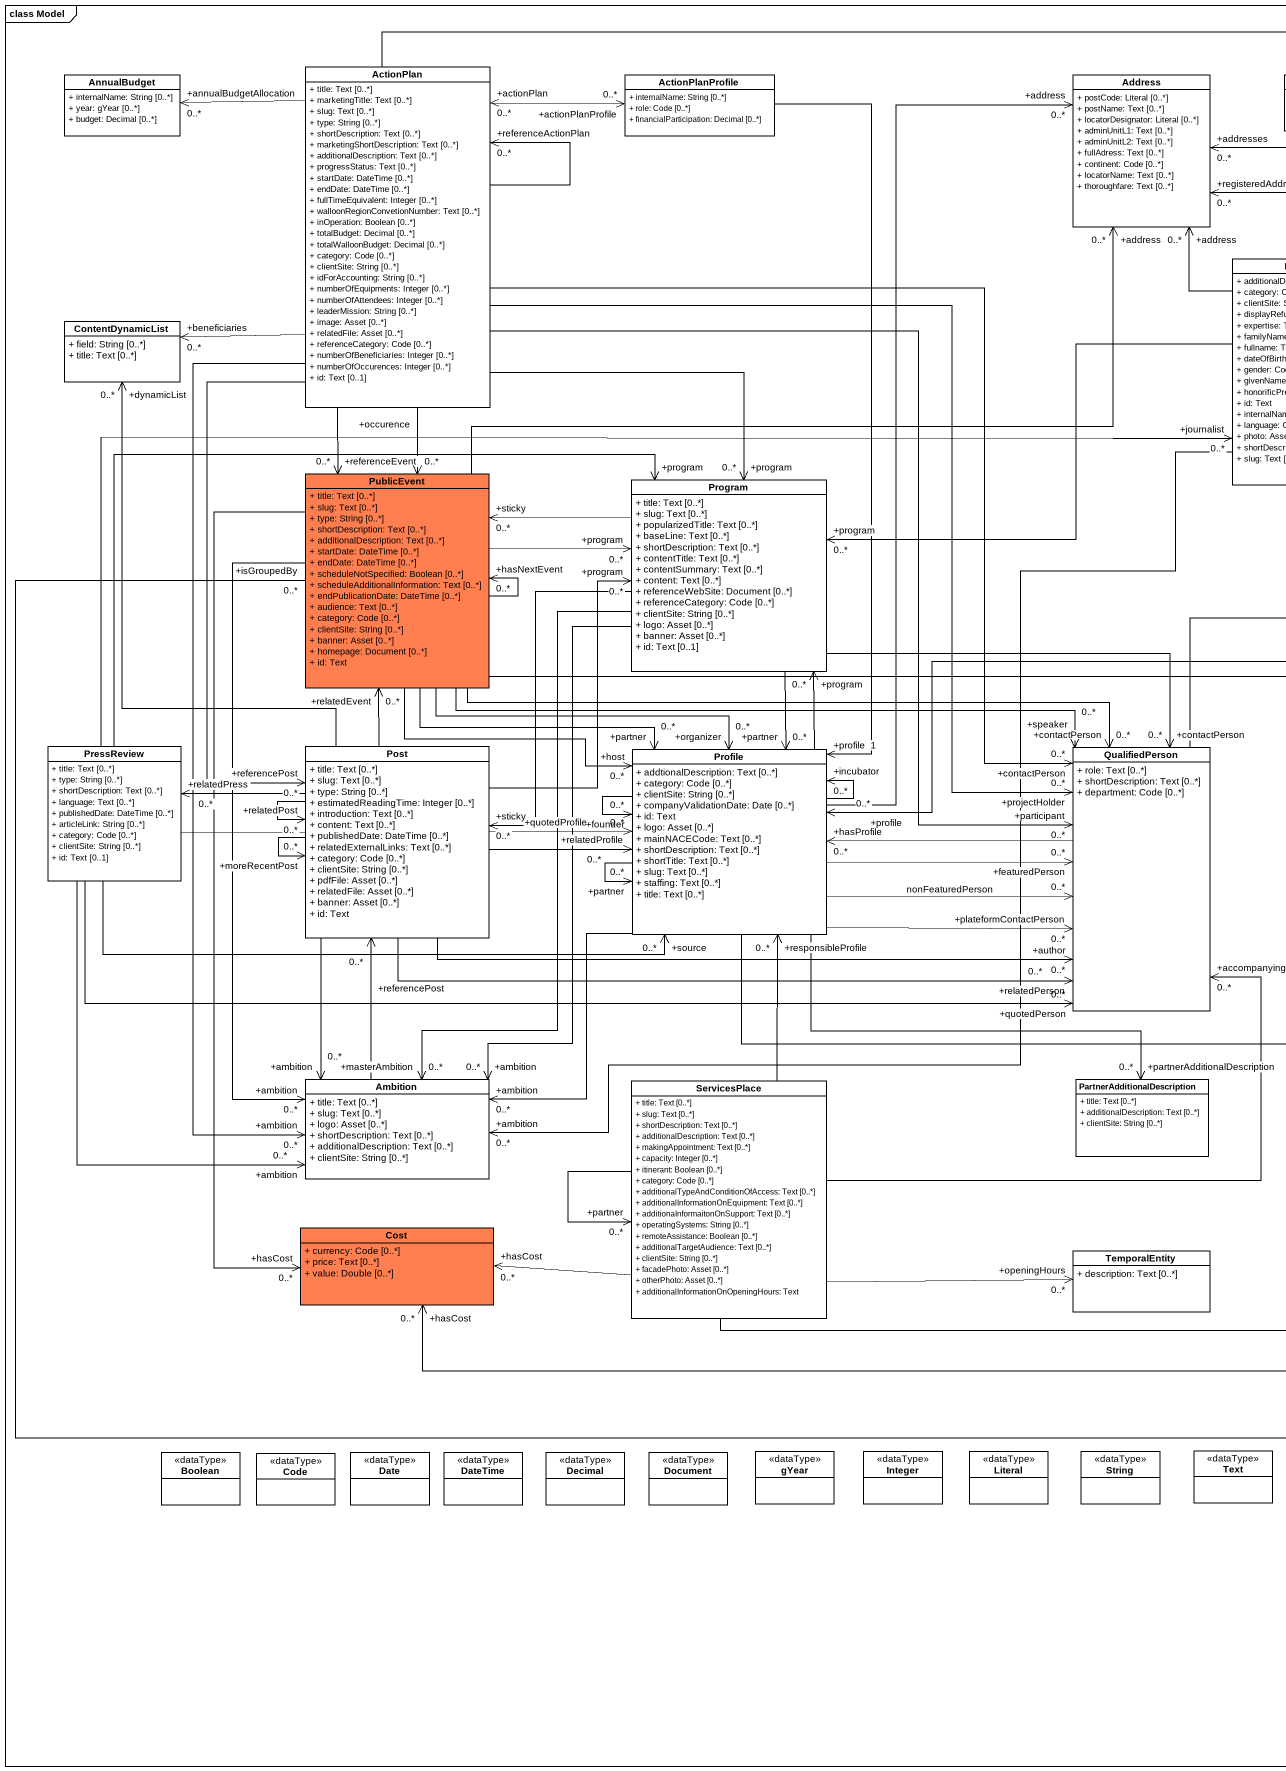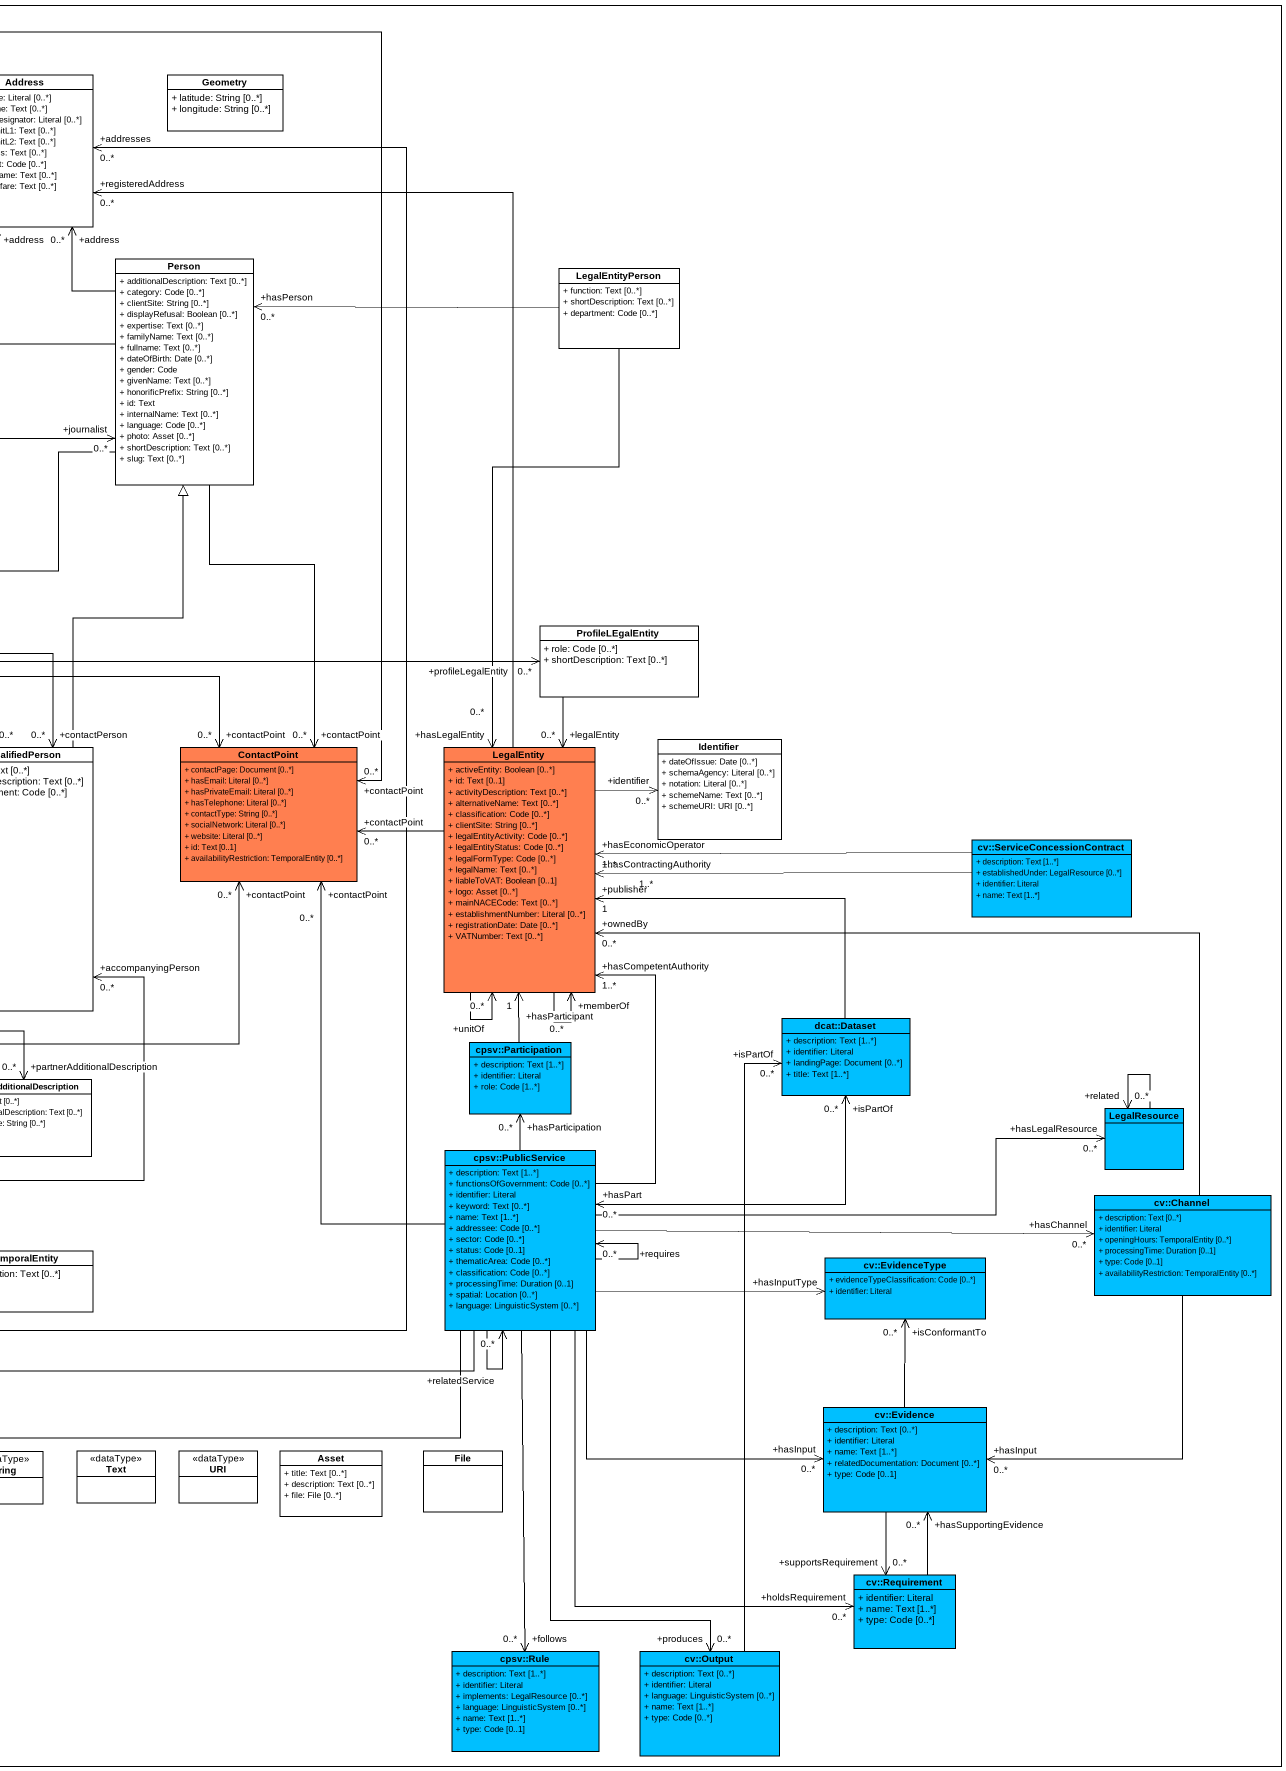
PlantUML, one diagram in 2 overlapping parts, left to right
@startuml
mainframe class Model
hide circle
hide empty members
skinparam classAttributeIconSize 0
class ActionPlan {
  + title: Text [0..*]
  + marketingTitle: Text [0..*]
  + slug: Text [0..*]
  + type: String [0..*]
  + shortDescription: Text [0..*]
  + marketingShortDescription: Text [0..*]
  + additionalDescription: Text [0..*]
  + progressStatus: Text [0..*]
  + startDate: DateTime [0..*]
  + endDate: DateTime [0..*]
  + fullTimeEquivalent: Integer [0..*]
  + walloonRegionConvetionNumber: Text [0..*]
  + inOperation: Boolean [0..*]
  + totalBudget: Decimal [0..*]
  + totalWalloonBudget: Decimal [0..*]
  + category: Code [0..*]
  + clientSite: String [0..*]
  + idForAccounting: String [0..*]
  + numberOfEquipments: Integer [0..*]
  + numberOfAttendees: Integer [0..*]
  + leaderMission: String [0..*]
  + image: Asset [0..*]
  + relatedFile: Asset [0..*]
  + referenceCategory: Code [0..*]
  + numberOfBeneficiaries: Integer [0..*]
  + numberOfOccurences: Integer [0..*]
  + id: Text [0..1]
}
class AnnualBudget {
  + internalName: String [0..*]
  + year: gYear [0..*]
  + budget: Decimal [0..*]
}
class ActionPlanProfile {
  + internalName: String [0..*]
  + role: Code [0..*]
  + financialParticipation: Decimal [0..*]
}
class Address {
  + postCode: Literal [0..*]
  + postName: Text [0..*]
  + locatorDesignator: Literal [0..*]
  + adminUnitL1: Text [0..*]
  + adminUnitL2: Text [0..*]
  + fullAdress: Text [0..*]
  + continent: Code [0..*]
  + locatorName: Text [0..*]
  + thoroughfare: Text [0..*]
}
class Geometry {
  + latitude: String [0..*]
  + longitude: String [0..*]
}
class "Person" as Person_ {
  + additionalDescription: Text [0..*]
  + category: Code [0..*]
  + clientSite: String [0..*]
  + displayRefusal: Boolean [0..*]
  + expertise: Text [0..*]
  + familyName: Text [0..*]
  + fullname: Text [0..*]
  + dateOfBirth: Date [0..*]
  + gender: Code
  + givenName: Text [0..*]
  + honorificPrefix: String [0..*]
  + id: Text
  + internalName: Text [0..*]
  + language: Code [0..*]
  + photo: Asset [0..*]
  + shortDescription: Text [0..*]
  + slug: Text [0..*]
}
class LegalEntityPerson {
  + function: Text [0..*]
  + shortDescription: Text [0..*]
  + department: Code [0..*]
}
class ContentDynamicList {
  + field: String [0..*]
  + title: Text [0..*]
}
class PublicEvent #FF7F50 {
  + title: Text [0..*]
  + slug: Text [0..*]
  + type: String [0..*]
  + shortDescription: Text [0..*]
  + additionalDescription: Text [0..*]
  + startDate: DateTime [0..*]
  + endDate: DateTime [0..*]
  + scheduleNotSpecified: Boolean [0..*]
  + scheduleAdditionalInformation: Text [0..*]
  + endPublicationDate: DateTime [0..*]
  + audience: Text [0..*]
  + category: Code [0..*]
  + clientSite: String [0..*]
  + banner: Asset [0..*]
  + homepage: Document [0..*]
  + id: Text
}
class Program {
  + title: Text [0..*]
  + slug: Text [0..*]
  + popularizedTitle: Text [0..*]
  + baseLine: Text [0..*]
  + shortDescription: Text [0..*]
  + contentTitle: Text [0..*]
  + contentSummary: Text [0..*]
  + content: Text [0..*]
  + referenceWebSite: Document [0..*]
  + referenceCategory: Code [0..*]
  + clientSite: String [0..*]
  + logo: Asset [0..*]
  + banner: Asset [0..*]
  + id: Text [0..1]
}
class ProfileLEgalEntity {
  + role: Code [0..*]
  + shortDescription: Text [0..*]
}
class Identifier {
  + dateOfIssue: Date [0..*]
  + schemaAgency: Literal [0..*]
  + notation: Literal [0..*]
  + schemeName: Text [0..*]
  + schemeURI: URI [0..*]
}
class PressReview {
  + title: Text [0..*]
  + type: String [0..*]
  + shortDescription: Text [0..*]
  + language: Text [0..*]
  + publishedDate: DateTime [0..*]
  + articleLink: String [0..*]
  + category: Code [0..*]
  + clientSite: String [0..*]
  + id: Text [0..1]
}
class Post {
  + title: Text [0..*]
  + slug: Text [0..*]
  + type: String [0..*]
  + estimatedReadingTime: Integer [0..*]
  + introduction: Text [0..*]
  + content: Text [0..*]
  + publishedDate: DateTime [0..*]
  + relatedExternalLinks: Text [0..*]
  + category: Code [0..*]
  + clientSite: String [0..*]
  + pdfFile: Asset [0..*]
  + relatedFile: Asset [0..*]
  + banner: Asset [0..*]
  + id: Text
}
class Profile {
  + addtionalDescription: Text [0..*]
  + category: Code [0..*]
  + clientSite: String [0..*]
  + companyValidationDate: Date [0..*]
  + id: Text
  + logo: Asset [0..*]
  + mainNACECode: Text [0..*]
  + shortDescription: Text [0..*]
  + shortTitle: Text [0..*]
  + slug: Text [0..*]
  + staffing: Text [0..*]
  + title: Text [0..*]
}
class QualifiedPerson {
  + role: Text [0..*]
  + shortDescription: Text [0..*]
  + department: Code [0..*]
}
class ContactPoint #FF7F50 {
  + contactPage: Document [0..*]
  + hasEmail: Literal [0..*]
  + hasPrivateEmail: Literal [0..*]
  + hasTelephone: Literal [0..*]
  + contactType: String [0..*]
  + socialNetwork: Literal [0..*]
  + website: Literal [0..*]
  + id: Text [0..1]
  + availabilityRestriction: TemporalEntity [0..*]
}
class LegalEntity #FF7F50 {
  + activeEntity: Boolean [0..*]
  + id: Text [0..1]
  + activityDescription: Text [0..*]
  + alternativeName: Text [0..*]
  + classification: Code [0..*]
  + clientSite: String [0..*]
  + legalEntityActivity: Code [0..*]
  + legalEntityStatus: Code [0..*]
  + legalFormType: Code [0..*]
  + legalName: Text [0..*]
  + liableToVAT: Boolean [0..1]
  + logo: Asset [0..*]
  + mainNACECode: Text [0..*]
  + establishmentNumber: Literal [0..*]
  + registrationDate: Date [0..*]
  + VATNumber: Text [0..*]
}
class "cv::ServiceConcessionContract" as cv_ServiceConcessionContract #00BFFF {
  + description: Text [1..*]
  + establishedUnder: LegalResource [0..*]
  + identifier: Literal
  + name: Text [1..*]
}
class "dcat::Dataset" as dcat_Dataset #00BFFF {
  + description: Text [1..*]
  + identifier: Literal
  + landingPage: Document [0..*]
  + title: Text [1..*]
}
class "cpsv::Participation" as cpsv_Participation #00BFFF {
  + description: Text [1..*]
  + identifier: Literal
  + role: Code [1..*]
}
class Ambition {
  + title: Text [0..*]
  + slug: Text [0..*]
  + logo: Asset [0..*]
  + shortDescription: Text [0..*]
  + additionalDescription: Text [0..*]
  + clientSite: String [0..*]
}
class ServicesPlace {
  + title: Text [0..*]
  + slug: Text [0..*]
  + shortDescription: Text [0..*]
  + additionalDescription: Text [0..*]
  + makingAppointment: Text [0..*]
  + capacity: Integer [0..*]
  + itinerant: Boolean [0..*]
  + category: Code [0..*]
  + additionalTypeAndConditionOfAccess: Text [0..*]
  + additionalInformationOnEquipment: Text [0..*]
  + additionaInformaitonOnSupport: Text [0..*]
  + operatingSystems: String [0..*]
  + remoteAssistance: Boolean [0..*]
  + additionalTargetAudience: Text [0..*]
  + clientSite: String [0..*]
  + facadePhoto: Asset [0..*]
  + otherPhoto: Asset [0..*]
  + additionalInformationOnOpeningHours: Text
}
class PartnerAdditionalDescription {
  + title: Text [0..*]
  + additionalDescription: Text [0..*]
  + clientSite: String [0..*]
}
class LegalResource #00BFFF
class "cpsv::PublicService" as cpsv_PublicService #00BFFF {
  + description: Text [1..*]
  + functionsOfGovernment: Code [0..*]
  + identifier: Literal
  + keyword: Text [0..*]
  + name: Text [1..*]
  + addressee: Code [0..*]
  + sector: Code [0..*]
  + status: Code [0..1]
  + thematicArea: Code [0..*]
  + classification: Code [0..*]
  + processingTime: Duration [0..1]
  + spatial: Location [0..*]
  + language: LinguisticSystem [0..*]
}
class "cv::Channel" as cv_Channel #00BFFF {
  + description: Text [0..*]
  + identifier: Literal
  + openingHours: TemporalEntity [0..*]
  + processingTime: Duration [0..1]
  + type: Code [0..1]
  + availabilityRestriction: TemporalEntity [0..*]
}
class Cost #FF7F50 {
  + currency: Code [0..*]
  + price: Text [0..*]
  + value: Double [0..*]
}
class TemporalEntity {
  + description: Text [0..*]
}
class "cv::EvidenceType" as cv_EvidenceType #00BFFF {
  + evidenceTypeClassification: Code [0..*]
  + identifier: Literal
}
class "cv::Evidence" as cv_Evidence #00BFFF {
  + description: Text [0..*]
  + identifier: Literal
  + name: Text [1..*]
  + relatedDocumentation: Document [0..*]
  + type: Code [0..1]
}
class Boolean <<dataType>>
class Code <<dataType>>
class Date <<dataType>>
class DateTime <<dataType>>
class Decimal <<dataType>>
class Document <<dataType>>
class gYear <<dataType>>
class Integer <<dataType>>
class Literal <<dataType>>
class String <<dataType>>
class Text <<dataType>>
class URI <<dataType>>
class Asset {
  + title: Text [0..*]
  + description: Text [0..*]
  + file: File [0..*]
}
class "File" as File_
class "cv::Requirement" as cv_Requirement #00BFFF {
  + identifier: Literal
  + name: Text [1..*]
  + type: Code [0..*]
}
class "cpsv::Rule" as cpsv_Rule #00BFFF {
  + description: Text [1..*]
  + identifier: Literal
  + implements: LegalResource [0..*]
  + language: LinguisticSystem [0..*]
  + name: Text [1..*]
  + type: Code [0..1]
}
class "cv::Output" as cv_Output #00BFFF {
  + description: Text [0..*]
  + identifier: Literal
  + language: LinguisticSystem [0..*]
  + name: Text [1..*]
  + type: Code [0..*]
}
ActionPlan --> "+referenceActionPlan\n0..*" ActionPlan
ActionPlan -left-> "+annualBudgetAllocation\n0..*" AnnualBudget
ActionPlan "+actionPlan\n0..*" <-right-> "+actionPlanProfile\n0..*" ActionPlanProfile
ActionPlan -left-> "+beneficiaries\n0..*" ContentDynamicList
ActionPlan --> "+referenceEvent\n0..*" PublicEvent
ActionPlan --> "+occurence\n0..*" PublicEvent
ActionPlan --> "+program\n0..*" Program
ActionPlan --> "+referencePost\n0..*" Post
ActionPlan --> "+contactPerson\n0..*" QualifiedPerson
ActionPlan --> "+projectHolder\n0..*" QualifiedPerson
ActionPlan --> "+participant\n0..*" QualifiedPerson
ActionPlan -right-> "+contactPoint\n0..*" ContactPoint
ActionPlan --> "+ambition\n0..*" Ambition
ActionPlanProfile --> "+profile\n1" Profile
Person_ -up-> "+address\n0..*" Address
Person_ -left-> "+program\n0..*" Program
Person_ --> "+contactPoint\n0..*" ContactPoint
Person_ --> "+ambition\n0..*" Ambition
LegalEntityPerson -left-> "+hasPerson\n0..*" Person_
LegalEntityPerson --> "+hasLegalEntity\n0..*" LegalEntity
PublicEvent -right-> "+address\n0..*" Address
PublicEvent --> "+hasNextEvent\n0..*" PublicEvent
PublicEvent -right-> "+program\n0..*" Program
PublicEvent --> "+organizer\n0..*" Profile
PublicEvent --> "+partner\n0..*" Profile
PublicEvent --> "+host\n0..*" Profile
PublicEvent -right-> "+contactPerson\n0..*" QualifiedPerson
PublicEvent -right-> "+speaker\n0..*" QualifiedPerson
PublicEvent -right-> "+contactPoint\n0..*" ContactPoint
PublicEvent --> "+ambition\n0..*" Ambition
PublicEvent --> "+hasCost\n0..*" Cost
Program -left-> "+sticky\n0..*" PublicEvent
Program --> "+sticky\n0..*" Post
Program --> "+partner\n0..*" Profile
Program --> "+contactPerson\n0..*" QualifiedPerson
Program --> "+masterAmbition\n0..*" Ambition
Program --> "+ambition\n0..*" Ambition
ProfileLEgalEntity --> "+legalEntity\n0..*" LegalEntity
PressReview -right-> "+journalist\n0..*" Person_
PressReview -right-> "+program" Program
PressReview -right-> "+source\n0..*" Profile
PressReview -right-> "+quotedProfile\n0..*" Profile
PressReview -right-> "+quotedPerson\n0..*" QualifiedPerson
PressReview --> "+ambition\n0..*" Ambition
Post -up-> "+dynamicList\n0..*" ContentDynamicList
Post -up-> "+relatedEvent\n0..*" PublicEvent
Post -up-> "+program\n0..*" Program
Post -left-> "+relatedPress\n0..*" PressReview
Post --> "+relatedPost\n0..*" Post
Post --> "+moreRecentPost\n0..*" Post
Post -right-> "+relatedProfile\n0..*" Profile
Post -right-> "+author\n0..*" QualifiedPerson
Post -right-> "+relatedPerson\n0..*" QualifiedPerson
Post --> "+ambition\n0..*" Ambition
Profile -up-> "+address\n0..*" Address
Profile -up-> "+program\n0..*" Program
Profile "+profile\n0..*" <-right-> "+profileLegalEntity\n0..*" ProfileLEgalEntity
Profile --> "+founder\n0..*" Profile
Profile --> "+partner\n0..*" Profile
Profile --> "+incubator\n0..*" Profile
Profile -right-> "+featuredPerson\n0..*" QualifiedPerson
Profile -right-> "0..*" QualifiedPerson : nonFeaturedPerson
Profile -right-> "+plateformContactPerson\n0..*" QualifiedPerson
Profile -right-> "+contactPoint\n0..*" ContactPoint
Profile --> "+ambition\n0..*" Ambition
Profile --> "+partnerAdditionalDescription\n0..*" PartnerAdditionalDescription
QualifiedPerson -up-|> Person_
QualifiedPerson -left-> "+hasProfile\n0..*" Profile
LegalEntity -up-> "+registeredAddress\n0..*" Address
LegalEntity -right-> "+identifier\n0..*" Identifier
LegalEntity -left-> "+contactPoint\n0..*" ContactPoint
LegalEntity --> "+unitOf\n0..*" LegalEntity
LegalEntity --> "+memberOf\n0..*" LegalEntity
cv_ServiceConcessionContract -left-> "+hasContractingAuthority\n1..*" LegalEntity
cv_ServiceConcessionContract -left-> "+hasEconomicOperator\n1..*" LegalEntity
dcat_Dataset -left-> "+publisher\n1" LegalEntity
cpsv_Participation -up-> "+hasParticipant\n1" LegalEntity
Ambition -up-> "+referencePost\n0..*" Post
ServicesPlace -up-> "+addresses\n0..*" Address
ServicesPlace -up-> "+responsibleProfile\n0..*" Profile
ServicesPlace -up-> "+accompanyingPerson\n0..*" QualifiedPerson
ServicesPlace --> "+partner\n0..*" ServicesPlace
ServicesPlace -left-> "+hasCost\n0..*" Cost
ServicesPlace -right-> "+openingHours\n0..*" TemporalEntity
LegalResource --> "+related\n0..*" LegalResource
cpsv_PublicService -left- "+isGroupedBy\n0..*" PublicEvent
cpsv_PublicService -up-> "+contactPoint\n0..*" ContactPoint
cpsv_PublicService -up-> "+hasCompetentAuthority\n1..*" LegalEntity
cpsv_PublicService "+hasPart\n0..*" <-right-> "+isPartOf\n0..*" dcat_Dataset
cpsv_PublicService -up-> "+hasParticipation\n0..*" cpsv_Participation
cpsv_PublicService -right-> "+hasLegalResource\n0..*" LegalResource
cpsv_PublicService --> "+relatedService\n0..*" cpsv_PublicService
cpsv_PublicService --> "+requires\n0..*" cpsv_PublicService
cpsv_PublicService -right-> "+hasChannel\n0..*" cv_Channel
cpsv_PublicService -left-> "+hasCost\n0..*" Cost
cpsv_PublicService -right-> "+hasInputType" cv_EvidenceType
cpsv_PublicService -right-> "+hasInput\n0..*" cv_Evidence
cpsv_PublicService --> "+holdsRequirement\n0..*" cv_Requirement
cpsv_PublicService --> "+follows\n0..*" cpsv_Rule
cpsv_PublicService --> "+produces\n0..*" cv_Output
cv_Channel -left-> "+ownedBy\n0..*" LegalEntity
cv_Channel --> "+hasInput\n0..*" cv_Evidence
cv_Evidence -up-> "+isConformantTo\n0..*" cv_EvidenceType
cv_Evidence --> "+supportsRequirement\n0..*" cv_Requirement
cv_Requirement -up-> "+hasSupportingEvidence\n0..*" cv_Evidence
cv_Output -up-> "+isPartOf\n0..*" dcat_Dataset
@enduml
